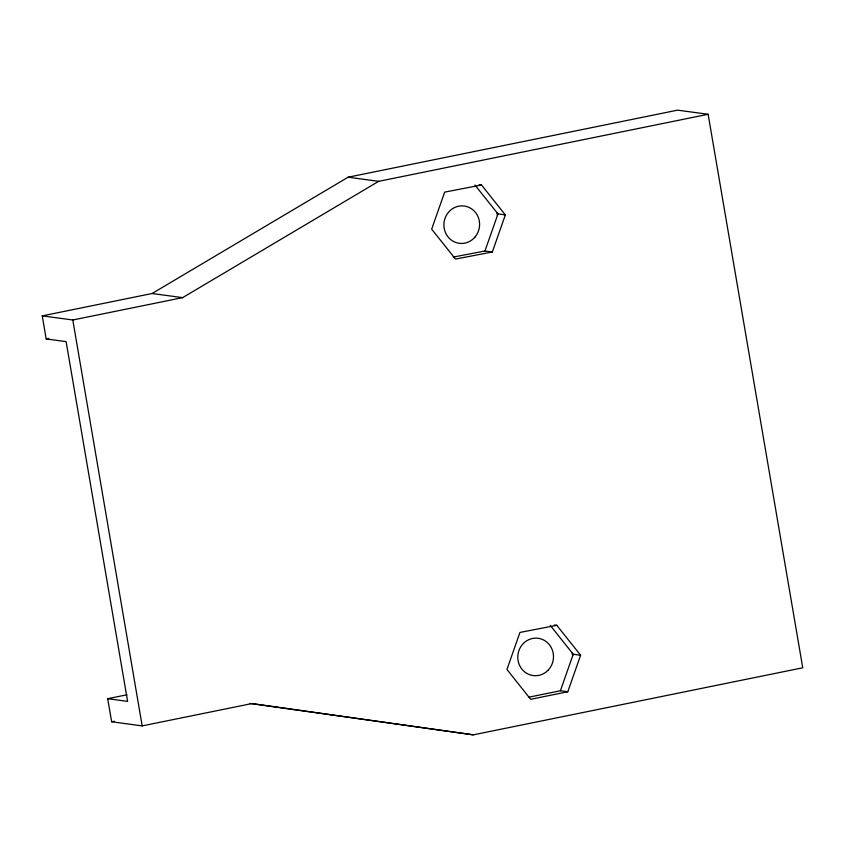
<?xml version="1.0" encoding="UTF-8"?>
<svg xmlns="http://www.w3.org/2000/svg" width="845" height="845" viewBox="0 0 845 845"><rect width="100%" height="100%" fill="white"/><g stroke="black" fill="none" stroke-linecap="round" stroke-linejoin="round"><path stroke-width="1.27" d="M453.195 257.112L484.956 250.976L497.969 213.933L474.953 185.023M481.523 185.002L444.681 192.111L431.668 229.153L455.497 259.088L492.339 251.979L505.342 214.926L481.523 185.002L479.062 184.664M528.421 697.273L560.415 690.756L573.227 654.252L550.222 625.342M556.781 625.321L519.95 632.43L506.937 669.483L530.681 699.311L567.787 691.759L580.61 655.255L556.781 625.321L554.32 624.983M473.284 734.844L252.011 703.547L142.182 725.897L111.635 721.778L107.685 698.699L127.616 701.392L66.121 341.633L46.19 338.951L42.25 315.872L152.068 293.521L348.119 177.207L677.584 110.156L708.131 114.276L802.75 667.793L473.284 734.844L250.088 703.473M42.25 315.872L72.797 319.991L182.626 297.641L378.666 181.337L708.131 114.276M46.19 338.951L48.778 338.422M107.685 698.699L127.067 694.748M111.635 721.778L114.212 721.25M348.119 177.207L378.666 181.337M497.969 213.933L505.342 214.926M484.956 250.976L492.339 251.979M152.068 293.521L182.626 297.641M573.227 654.252L580.61 655.255M560.415 690.756L567.787 691.759M496.923 212.623L497.409 215.507M572.181 652.942L572.678 655.826M72.797 319.991L142.182 725.897M547.93 670.37A18.801 17.829 -82.3 0 0 540.705 638.841A18.801 17.829 -82.3 0 0 518.281 661.572A18.801 17.829 -82.3 0 0 547.93 670.37M474.943 237.118A18.801 17.829 -82.3 0 0 465.563 206.254A18.801 17.829 -82.3 0 0 444.734 230.611A18.801 17.829 -82.3 0 0 474.943 237.118"/></g></svg>
